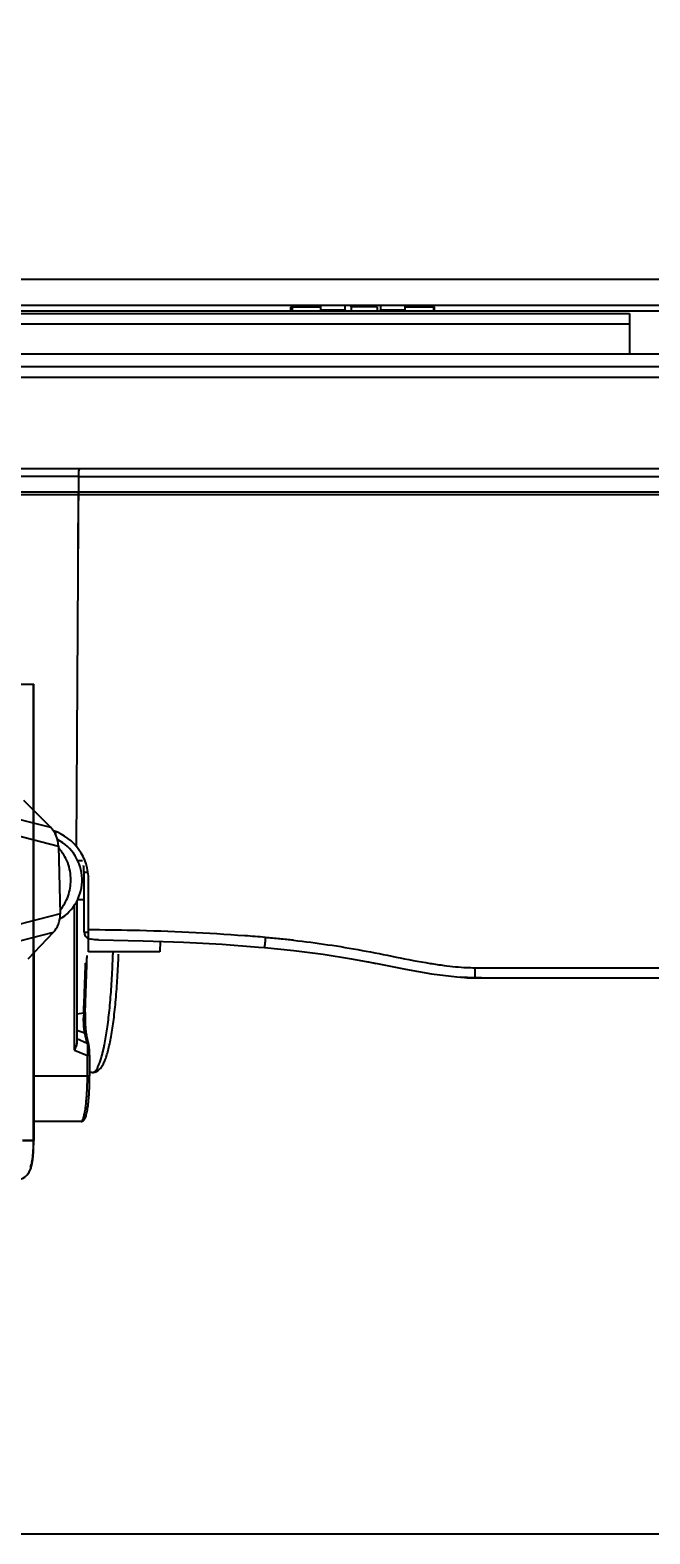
# Model space of a CAD drawing. Header units: millimetres. Extents: x -97344 to -49824, y -57049 to -40247.
# Drawn here: x -63485.1 to -63437.7, y -52874 to -52758.8 of the extents above; entities that cross this region are included whole.
import ezdxf

# ---------------------------------------------------------------- set-up
doc = ezdxf.new("R2010")
doc.units = ezdxf.units.MM
doc.header["$LTSCALE"] = 200
doc.header["$PDSIZE"] = -1
for name, color, linetype in [('02___PRT_ALL_AXES', 7, 'Continuous'), ('DIM', 3, 'Continuous'), ('LAY0001', 7, 'Continuous'), ('LAY0011', 7, 'Continuous')]:
    doc.layers.add(name, color=color, linetype=linetype)
doc.styles.add('TSSD_Dimension', font='tssdeng.shx', dxfattribs={"width": 0.7, "bigfont": 'hztxt.shx'})
doc.dimstyles.new('TSSD_20_20', dxfattribs={"dimtxt": 60, "dimasz": 20, "dimexe": 20, "dimexo": 50, "dimgap": 20, "dimtad": 1, "dimdec": 0, "dimzin": 0, "dimdsep": 46, "dimtxsty": 'TSSD_Dimension', "dimblk": 'ARCHTICK', "dimcen": 0, "dimdle": 20, "dimclrt": 7, "dimadec": 0, "dimazin": 0, "dimtfac": 1, "dimtdec": 0, "dimtix": 1, "dimtmove": 2, "dimatfit": 3, "dimfxl": 1, "dimtolj": 1, "dimtzin": 0, "dimarcsym": 0})

# ---------------------------------------------------------------- blocks, each defined once
blk = doc.blocks.new('23-D1020-B_EXTRUSION-MAIN-BODY_BASESTAND-0_5m_Absen-PL__363', base_point=(418.75, -61.98))
at = {"color": 7, "linetype": 'Continuous'}
for p, q in [((892.01, 18.02), (441.25, 18.02)), ((892.01, 17.82), (441.25, 17.82)), ((434.26, -61.78), (873.61, -61.78))]:
    blk.add_line(p, q, dxfattribs=at)
blk = doc.blocks.new('Top1', base_point=(668.75, -75.52))
blk.add_blockref('23-D1020-B_EXTRUSION-MAIN-BODY_BASESTAND-0_5m_Absen-PL__363', (418.75, -61.98))
blk = doc.blocks.new('*U1521')
blk.add_blockref('Top1', (0, -50.11))
blk = doc.blocks.new('*U1522')
at = {"layer": 'DIM', "color": 0, "linetype": 'ByBlock', "lineweight": -2, "transparency": 16777216}
blk.add_blockref('*U1521', (6000, 0), dxfattribs=at)
blk = doc.blocks.new('2250')
at = {"color": 7, "linetype": 'Continuous'}
for p, q in [((-45098.14, -64404.84), (-45337.71, -64404.84)), ((-45098.35, -64406.84), (-45337.71, -64406.84)), ((-45263.28, -64407.24), (-45263.28, -64406.94)), ((-45263.28, -64406.94), (-45261, -64406.94)), ((-45263.19, -64406.94), (-45263.19, -64407.24)), ((-45261, -64407.15), (-45261, -64406.84)), ((-45261, -64407.15), (-45260.87, -64407.2)), ((-45261, -64407.15), (-45259.15, -64407.15)), ((-45259.15, -64406.84), (-45259.15, -64407.15)), ((-45259.05, -64407.24), (-45259.15, -64407.15)), ((-45258.68, -64406.94), (-45258.68, -64407.24)), ((-45256.68, -64406.94), (-45258.68, -64406.94)), ((-45258.66, -64406.94), (-45258.66, -64406.84)), ((-45256.9, -64406.84), (-45256.9, -64406.94)), ((-45256.68, -64406.94), (-45256.68, -64407.24)), ((-45256.41, -64407.15), (-45256.51, -64407.24)), ((-45256.41, -64407.15), (-45256.41, -64406.84)), ((-45256.41, -64407.15), (-45254.56, -64407.15)), ((-45254.69, -64407.2), (-45254.56, -64407.15)), ((-45254.69, -64407.15), (-45254.69, -64407.24)), ((-45254.56, -64406.84), (-45254.56, -64407.15)), ((-45254.56, -64406.94), (-45252.28, -64406.94)), ((-45252.37, -64406.94), (-45252.37, -64407.24)), ((-45252.28, -64407.24), (-45252.28, -64406.94)), ((-45337.63, -64407.24), (-45098.39, -64407.24)), ((-45321.36, -64407.44), (-45237.36, -64407.44)), ((-45321.36, -64408.24), (-45237.36, -64408.24)), ((-45237.36, -64407.44), (-45237.36, -64410.54)), ((-45337.11, -64410.54), (-45188.2, -64410.54)), ((-45098.85, -64411.54), (-45333.58, -64411.54)), ((-45099.05, -64412.34), (-45576.51, -64412.34)), ((-45202.36, -64419.34), (-45473.2, -64419.34)), ((-45283.23, -64419.92), (-45286.02, -64419.92)), ((-45280.85, -64419.92), (-45283.23, -64419.92)), ((-45279.57, -64419.92), (-45280.85, -64419.92)), ((-45279.58, -64427.33), (-45279.54, -64419.92)), ((-45279.54, -64419.92), (-45202.36, -64419.92)), ((-45279.7, -64448.29), (-45279.58, -64427.33)), ((-45281.7, -64446.8), (-45283.74, -64444.74)), ((-45286.27, -64445.64), (-45281.7, -64446.8)), ((-45285.73, -64447.06), (-45281.09, -64448.25)), ((-45281.09, -64448.25), (-45280.96, -64453.44)), ((-45279.62, -64449.34), (-45279.24, -64449.34)), ((-45279.13, -64454.84), (-45279.13, -64450.24)), ((-45279.13, -64450.24), (-45278.84, -64450.24)), ((-45278.78, -64456.34), (-45278.78, -64450.84)), ((-45279.86, -64463.87), (-45279.86, -64452.76)), ((-45279.69, -64452.47), (-45279.69, -64463.34)), ((-45279.62, -64452.34), (-45279.13, -64452.34)), ((-45280.96, -64453.44), (-45285.73, -64454.66)), ((-45281.5, -64454.87), (-45286.27, -64456.09)), ((-45281.5, -64454.87), (-45283.44, -64456.91)), ((-45279.13, -64454.84), (-45278.78, -64454.84)), ((-45278.03, -64455.43), (-45274.6, -64455.5)), ((-45273.29, -64455.54), (-45273.32, -64456.34)), ((-45282.98, -64456.43), (-45282.98, -64470.8)), ((-45273.32, -64456.34), (-45278.78, -64456.34)), ((-45249.2, -64457.56), (-45249.2, -64458.33)), ((-45249.2, -64457.56), (-45246.51, -64457.56)), ((-45246.51, -64457.56), (-45233.08, -64457.56)), ((-45250.58, -64458.27), (-45249.98, -64458.31)), ((-45249.2, -64458.33), (-45250.29, -64458.29)), ((-45250.29, -64458.29), (-45249.98, -64458.31)), ((-45249.2, -64458.33), (-45233.08, -64458.33)), ((-45248.7, -64458.35), (-45249.2, -64458.33)), ((-45279.15, -64461.05), (-45279.69, -64461.11)), ((-45279.07, -64462.58), (-45279.69, -64462.38)), ((-45278.88, -64463.36), (-45279.69, -64463.02)), ((-45278.88, -64463.36), (-45279.07, -64462.58)), ((-45278.77, -64463.48), (-45278.95, -64462.7)), ((-45278.77, -64463.47), (-45278.77, -64463.48)), ((-45277.71, -64464.1), (-45277.6, -64463.62)), ((-45279.86, -64463.87), (-45278.87, -64464.29)), ((-45278.87, -64465.85), (-45278.87, -64464.29)), ((-45278.7, -64464.29), (-45278.87, -64464.29)), ((-45278.7, -64464.26), (-45278.7, -64465.85)), ((-45282.98, -64465.85), (-45278.7, -64465.85)), ((-45278.5, -64465.59), (-45278.7, -64465.59)), ((-45279.36, -64469.35), (-45282.98, -64469.35)), ((-45282.98, -64470.8), (-45283.84, -64470.8))]:
    blk.add_line(p, q, dxfattribs=at)
for points in [[(-45279.58, -64427.33), (-45279.57, -64424.66), (-45279.54, -64419.92)], [(-45274.6, -64455.5), (-45271.51, -64455.61), (-45268.56, -64455.77), (-45265.76, -64455.98), (-45265.31, -64456.02)], [(-45265.31, -64456.02), (-45263.05, -64456.24), (-45260.81, -64456.52), (-45258.65, -64456.87), (-45256.55, -64457.27), (-45254.51, -64457.67), (-45252.52, -64458.03), (-45250.58, -64458.27)], [(-45278.91, -64457.18), (-45278.91, -64457.06), (-45278.91, -64456.93)], [(-45257.68, -64457.06), (-45257.34, -64457.12), (-45256.77, -64457.23)], [(-45278.7, -64464.26), (-45278.7, -64464.12), (-45278.71, -64463.98), (-45278.72, -64463.85), (-45278.73, -64463.72), (-45278.74, -64463.61), (-45278.76, -64463.51), (-45278.77, -64463.47)], [(-45284.27, -64473.8), (-45284.12, -64473.79), (-45283.88, -64473.72), (-45283.66, -64473.6), (-45283.48, -64473.44), (-45283.35, -64473.26), (-45283.25, -64473.08), (-45283.19, -64472.9), (-45283.14, -64472.71), (-45283.1, -64472.5), (-45283.06, -64472.26), (-45283.03, -64471.99), (-45283.01, -64471.69), (-45282.99, -64471.36), (-45282.98, -64471), (-45282.98, -64470.8)]]:
    blk.add_lwpolyline(points, dxfattribs=at)
for centre, radius, start, end in [((-45282.78, -64450.84), 4, 0, 70.704), ((-45282.78, -64450.84), 3.5, 300.7455, 62.3934), ((-45282.78, -64450.24), 3.65, 0, 7.8529), ((-45278.63, -64454.84), 0.5, 180, 252.5065), ((-45279.76, -64646.84), 192.18, 88.7035, 89.7082), ((-45277.93, -64452.21), 3.23, 254.7242, 258.6969), ((-45278.93, -64616.98), 162.31, 85.7187, 88.7569), ((-45277.46, -64595.39), 140.68, 85.0146, 85.6595), ((-45275.13, -64569.01), 114.19, 84.4734, 85.0292), ((-45272.32, -64539.97), 85.01, 83.7601, 84.472), ((-45355.71, -64454.02), 76.86, 357.8314, 358.0534), ((-45351.83, -64454.09), 74.96, 357.4104, 358.0896), ((-45355.21, -64453.97), 78.34, 358.0843, 358.2669), ((-45247.28, -64425), 32.67, 260.5797, 262.4988), ((-45249.18, -64443.19), 14.37, 267.4308, 269.9298), ((-45249.21, -64443.36), 14.98, 267.076, 270.0601), ((-45269.98, -64461.44), 9.18, 177.5459, 180.0066), ((-45293.25, -64460.35), 15.99, 348.2005, 348.7864), ((-45287.43, -64461.68), 10.02, 345.2726, 346.0134), ((-45303.88, -64465.85), 25.01, 359.2114, 359.6804), ((-45303.92, -64465.85), 25.05, 359.68, 359.9978), ((-45302.22, -64465.88), 23.35, 358.0214, 358.4137), ((-45303.14, -64465.86), 24.27, 358.4148, 359.2157)]:
    blk.add_arc(centre, radius, start, end, dxfattribs=at)
blk.add_ellipse((-45282.99, -64448.25), major_axis=(-0.41, 1.98), ratio=0.936772, start_param=-1.763838, end_param=-0.965536, dxfattribs=at)
for points, knots in [([(-45279.54, -64419.92), (-45279.53, -64419.78), (-45279.54, -64419.59), (-45279.5, -64419.42), (-45279.47, -64419.34), (-45279.45, -64419.34)], [0, 0, 0, 0, 0.693113, 0.907788, 1, 1, 1, 1]), ([(-45280.14, -64450.84), (-45280.14, -64450.39), (-45280.3, -64449.49), (-45280.78, -64448.71), (-45281.08, -64448.39)], [0, 0, 0, 0, 0.504225, 1, 1, 1, 1]), ([(-45280.96, -64453.16), (-45280.7, -64452.84), (-45280.28, -64452.1), (-45280.14, -64451.26), (-45280.14, -64450.84)], [0, 0, 0, 0, 0.496247, 1, 1, 1, 1]), ([(-45281.5, -64454.87), (-45281.32, -64454.69), (-45281.04, -64454.23), (-45280.95, -64453.71), (-45280.96, -64453.44)], [0, 0, 0, 0, 0.49507, 1, 1, 1, 1]), ([(-45265.24, -64455.25), (-45265.25, -64455.35), (-45265.27, -64455.53), (-45265.27, -64455.77), (-45265.32, -64455.91), (-45265.29, -64456), (-45265.31, -64456.02)], [0, 0, 0, 0, 0.384189, 0.7093, 0.924713, 1, 1, 1, 1]), ([(-45263.08, -64455.46), (-45261.33, -64455.65), (-45257.83, -64456.17), (-45254.37, -64456.94), (-45252.63, -64457.23)], [0, 0, 0, 0, 0.499955, 1, 1, 1, 1]), ([(-45278.5, -64465.59), (-45278.44, -64465.59), (-45278.31, -64465.58), (-45278.08, -64465.48), (-45277.87, -64465.29), (-45277.68, -64465.01), (-45277.53, -64464.69), (-45277.4, -64464.31), (-45277.27, -64463.87), (-45277.16, -64463.37), (-45277, -64462.59), (-45276.84, -64461.46), (-45276.68, -64459.96), (-45276.56, -64458.29), (-45276.5, -64457.13), (-45276.48, -64456.52)], [0, 0, 0, 0, 0.020804, 0.039768, 0.074546, 0.107911, 0.144051, 0.185136, 0.232051, 0.285149, 0.344429, 0.480676, 0.638063, 0.812708, 1, 1, 1, 1]), ([(-45279.15, -64461.05), (-45279.14, -64460.73), (-45279.08, -64459.45), (-45279.04, -64458.17), (-45279.02, -64457.21)], [0, 0, 0, 0, 0.246899, 1, 1, 1, 1]), ([(-45279.04, -64461), (-45279.03, -64460.69), (-45278.98, -64459.41), (-45278.94, -64458.14), (-45278.91, -64457.18)], [0, 0, 0, 0, 0.246906, 1, 1, 1, 1]), ([(-45278.91, -64457.18), (-45278.91, -64457.19), (-45278.93, -64457.19), (-45278.95, -64457.2), (-45278.98, -64457.21), (-45279.01, -64457.21), (-45279.02, -64457.21)], [0, 0, 0, 0, 0.102709, 0.304565, 0.610125, 1, 1, 1, 1]), ([(-45277.56, -64463.46), (-45277.48, -64463.06), (-45277.34, -64462.19), (-45277.17, -64460.77), (-45277.04, -64459.18), (-45276.97, -64458.06), (-45276.95, -64457.48)], [0, 0, 0, 0, 0.203328, 0.441789, 0.709573, 1, 1, 1, 1]), ([(-45279.15, -64461.05), (-45279.14, -64461.05), (-45279.11, -64461.04), (-45279.07, -64461.03), (-45279.04, -64461.01), (-45279.04, -64461)], [0, 0, 0, 0, 0.364424, 0.658392, 1, 1, 1, 1]), ([(-45279.04, -64461), (-45279.05, -64461.16), (-45279.06, -64461.49), (-45279.04, -64461.95), (-45279.01, -64462.36), (-45278.98, -64462.6), (-45278.95, -64462.7)], [0, 0, 0, 0, 0.287599, 0.571946, 0.820118, 1, 1, 1, 1]), ([(-45279.07, -64462.58), (-45279.08, -64462.51), (-45279.11, -64462.35), (-45279.15, -64461.97), (-45279.16, -64461.66), (-45279.16, -64461.44)], [0, 0, 0, 0, 0.185648, 0.425027, 1, 1, 1, 1]), ([(-45279.69, -64463.34), (-45279.69, -64463.43), (-45279.74, -64463.62), (-45279.82, -64463.78), (-45279.86, -64463.87)], [0, 0, 0, 0, 0.475449, 1, 1, 1, 1]), ([(-45278.95, -64462.7), (-45278.96, -64462.67), (-45278.99, -64462.62), (-45279.04, -64462.59), (-45279.07, -64462.58)], [0, 0, 0, 0, 0.484695, 1, 1, 1, 1]), ([(-45278.88, -64463.36), (-45278.85, -64463.37), (-45278.8, -64463.4), (-45278.77, -64463.45), (-45278.77, -64463.47)], [0, 0, 0, 0, 0.506805, 1, 1, 1, 1]), ([(-45278.88, -64463.36), (-45278.87, -64463.42), (-45278.86, -64463.54), (-45278.85, -64463.85), (-45278.86, -64464.11), (-45278.87, -64464.29)], [0, 0, 0, 0, 0.17956, 0.417355, 1, 1, 1, 1]), ([(-45278.5, -64465.59), (-45278.47, -64465.59), (-45278.4, -64465.58), (-45278.29, -64465.51), (-45278.2, -64465.39), (-45278.1, -64465.24), (-45278.01, -64465.04), (-45277.87, -64464.71), (-45277.79, -64464.43), (-45277.74, -64464.23)], [0, 0, 0, 0, 0.062324, 0.134965, 0.22459, 0.334657, 0.466788, 0.621704, 1, 1, 1, 1]), ([(-45279.36, -64469.35), (-45279.33, -64469.35), (-45279.28, -64469.34), (-45279.19, -64469.3), (-45279.11, -64469.22), (-45279.05, -64469.1), (-45279, -64468.97), (-45278.95, -64468.82), (-45278.89, -64468.58), (-45278.83, -64468.21), (-45278.78, -64467.7), (-45278.73, -64467.13), (-45278.71, -64466.5), (-45278.7, -64466.07), (-45278.7, -64465.85)], [0, 0, 0, 0, 0.022497, 0.042552, 0.077877, 0.111294, 0.147786, 0.189776, 0.238003, 0.353591, 0.492616, 0.650636, 0.821928, 1, 1, 1, 1]), ([(-45279.36, -64469.35), (-45279.33, -64469.35), (-45279.28, -64469.31), (-45279.24, -64469.23), (-45279.2, -64469.15), (-45279.16, -64469.04), (-45279.11, -64468.86), (-45279.05, -64468.58), (-45279, -64468.19), (-45278.95, -64467.73), (-45278.91, -64467.23), (-45278.89, -64466.87), (-45278.89, -64466.69)], [0, 0, 0, 0, 0.034075, 0.060137, 0.093473, 0.134322, 0.182666, 0.300955, 0.445814, 0.613628, 0.800016, 1, 1, 1, 1])]:
    blk.add_open_spline(points, degree=3, knots=knots, dxfattribs=at)
for points in [[(-45278.03, -64455.43), (-45278.21, -64455.43), (-45278.39, -64455.41), (-45278.56, -64455.38)], [(-45251.55, -64457.39), (-45250.98, -64457.46), (-45250.4, -64457.52), (-45249.82, -64457.55)]]:
    blk.add_open_spline(points, degree=3, dxfattribs=at)
at = {"layer": '02___PRT_ALL_AXES', "color": 7, "linetype": 'Continuous'}
blk.add_arc((-45282.78, -64447.34), 1.5, 357.3294, 7.4227, dxfattribs=at)
at = {"layer": 'LAY0001', "color": 7, "linetype": 'Continuous'}
for p, q in [((-45303.59, -64435.84), (-45282.98, -64435.84)), ((-45282.99, -64470.8), (-45282.99, -64435.84)), ((-45282.98, -64470.8), (-45282.98, -64435.84)), ((-45283.84, -64470.8), (-45282.98, -64470.8))]:
    blk.add_line(p, q, dxfattribs=at)
blk.add_lwpolyline([(-45284.27, -64473.8), (-45284.03, -64473.77), (-45283.8, -64473.69), (-45283.6, -64473.56), (-45283.45, -64473.4), (-45283.33, -64473.23), (-45283.25, -64473.06), (-45283.18, -64472.87), (-45283.13, -64472.66), (-45283.08, -64472.37), (-45283.04, -64472.01), (-45283.01, -64471.62), (-45282.99, -64471.21), (-45282.98, -64470.8)], dxfattribs=at)
blk.add_open_spline([(-45283.28, -64472.8), (-45283.26, -64472.8), (-45283.22, -64472.76), (-45283.19, -64472.71), (-45283.15, -64472.61), (-45283.11, -64472.45), (-45283.05, -64472.09), (-45283.01, -64471.53), (-45282.99, -64471.06), (-45282.99, -64470.8)], degree=3, knots=[0, 0, 0, 0, 0.03292, 0.059647, 0.094134, 0.186374, 0.308489, 0.627392, 1, 1, 1, 1], dxfattribs=at)
at = {"layer": 'LAY0011', "color": 7, "linetype": 'Continuous'}
blk.add_line((-45098.35, -64406.84), (-45577.21, -64406.84), dxfattribs=at)
blk = doc.blocks.new('*U1514')
at = {"layer": 'DIM', "color": 3}
blk.add_blockref('2250', (45347.11, 64440.65), dxfattribs=at)
blk = doc.blocks.new('*U1516')
at = {"layer": 'DIM', "color": 0, "linetype": 'ByBlock', "lineweight": -2, "transparency": 16777216}
blk.add_blockref('*U1514', (6000, 0), dxfattribs=at)
blk = doc.blocks.new('_ArchTick')
at = {"color": 0, "linetype": 'ByBlock', "const_width": 0.5}
blk.add_lwpolyline([(-0.7071, -0.7071), (0.7071, 0.7071)], dxfattribs=at)
blk = doc.blocks.new('*D1602')
at = {"layer": 'Defpoints', "color": 0, "transparency": 16777216}
for p in [(-57789.66, -52343.76), (-69789.66, -52769.04), (-57789.66, -52769.04)]:
    blk.add_point(p, dxfattribs=at)
at = {"layer": 'DIM', "color": 0, "lineweight": -2, "transparency": 16777216}
for p, q in [((-69789.66, -52719.04), (-69789.66, -52323.76)), ((-57789.66, -52719.04), (-57789.66, -52323.76)), ((-69809.66, -52343.76), (-57769.66, -52343.76))]:
    blk.add_line(p, q, dxfattribs=at)
at = {"layer": 'DIM', "color": 0, "lineweight": -2, "transparency": 16777216, "xscale": 20, "yscale": 20, "zscale": 20, "rotation": 180}
blk.add_blockref('_ArchTick', (-69789.66, -52343.76), dxfattribs=at)
at = {"layer": 'DIM', "color": 0, "lineweight": -2, "transparency": 16777216, "xscale": 20, "yscale": 20, "zscale": 20}
blk.add_blockref('_ArchTick', (-57789.66, -52343.76), dxfattribs=at)
at = {"layer": 'DIM', "color": 7, "transparency": 16777216, "insert": (-63789.66, -52293.76), "char_height": 60, "attachment_point": 5, "style": 'TSSD_Dimension'}
blk.add_mtext('\\A1;12000', dxfattribs=at)

msp = doc.modelspace()

# ---------------------------------------------------------------- block references
at = {"layer": 'DIM', "color": 3}
for name, p in [('*U1522', (-69539.66, -52837.61)), ('*U1516', (-69548.99, -52813.7))]:
    msp.add_blockref(name, p, dxfattribs=at)

# ---------------------------------------------------------------- dimensions: what is measured, and where the dimension line sits
at = {"layer": 'DIM'}
dim = msp.add_linear_dim(base=(-57789.66, -52343.76), p1=(-69789.66, -52769.04), p2=(-57789.66, -52769.04), dimstyle='TSSD_20_20', dxfattribs=at)
dim.commit()
dim.dimension.update_dxf_attribs({"geometry": '*D1602', "text_midpoint": (-63789.66, -52293.76)})

doc.saveas('drawing.dxf')
